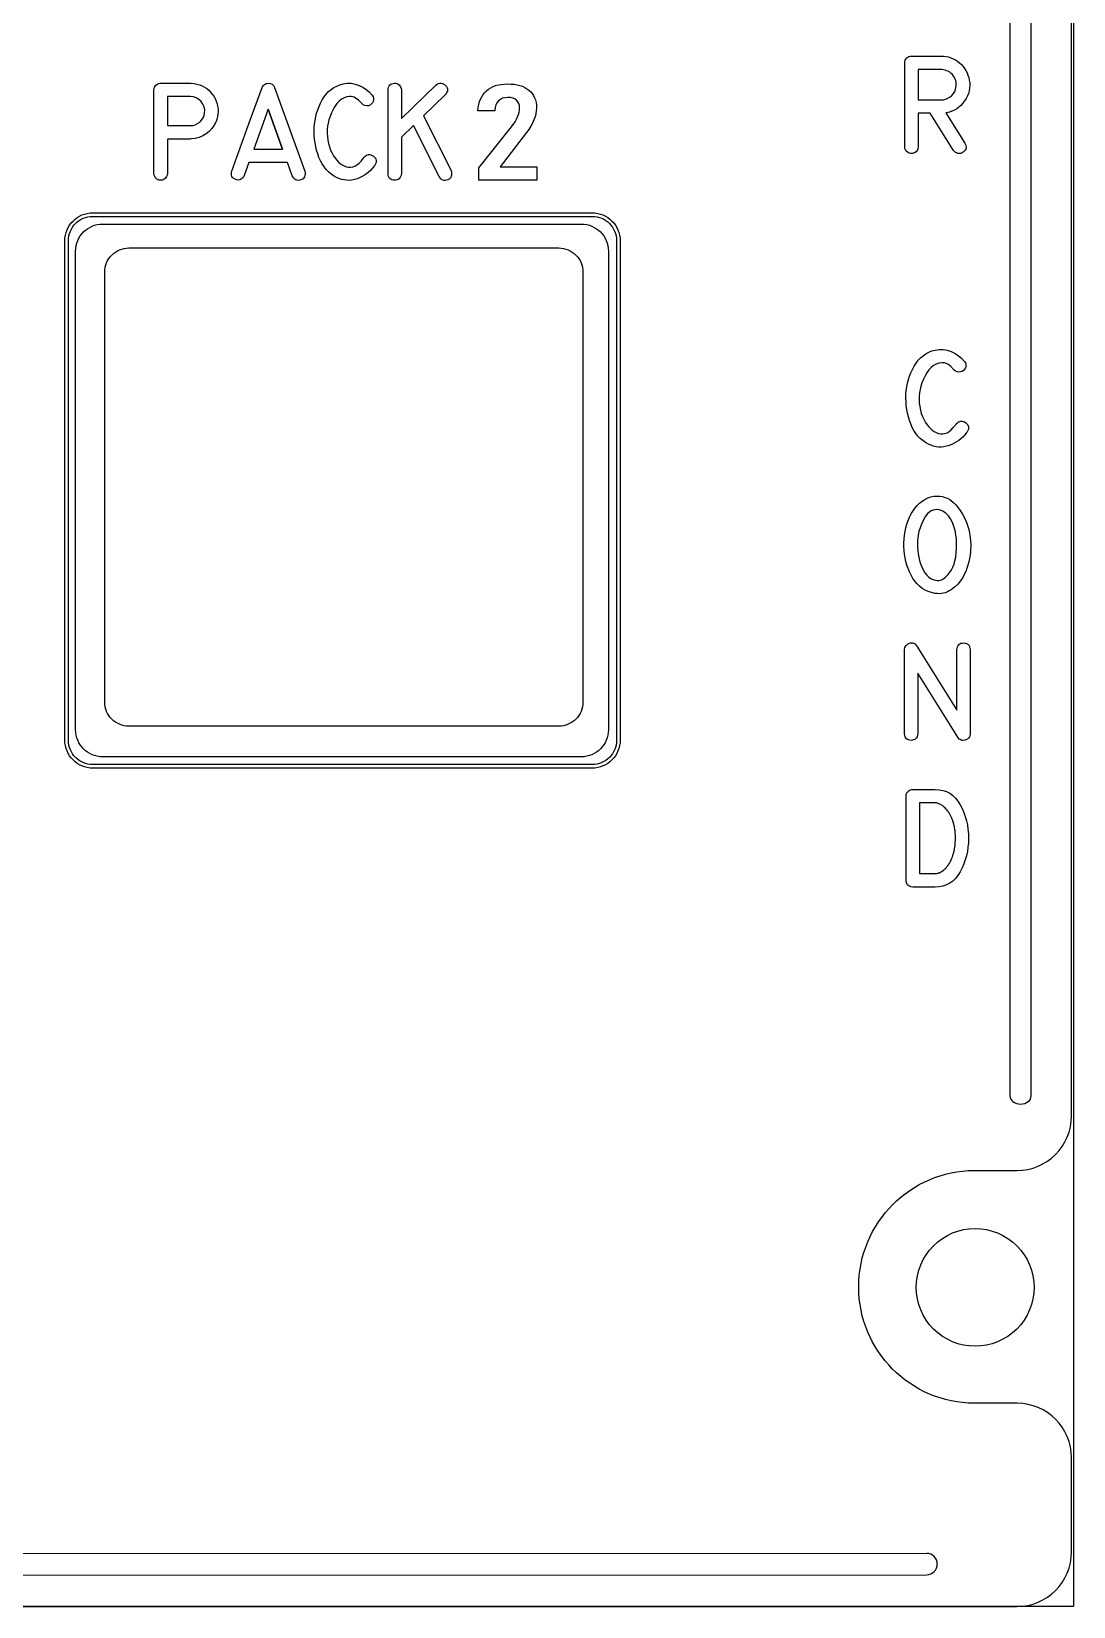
# Model space of a CAD drawing. Extents: x -1 to 333, y -1 to 144.
# Drawn here: x 288.7 to 332.7, y 31.6 to 98.2 of the extents above; entities that cross this region are included whole.
import ezdxf

# ---------------------------------------------------------------- set-up
doc = ezdxf.new("R2010")
doc.units = 0
for name, color, linetype in [('_BACKPANEL', 5, 'CONTINUOUS'), ('_ENGRAVING', 105, 'CONTINUOUS'), ('_TOPLAYER', 1, 'CONTINUOUS')]:
    doc.layers.add(name, color=color, linetype=linetype)

msp = doc.modelspace()

# ---------------------------------------------------------------- linework, layer by layer
at = {"layer": '_BACKPANEL'}
for points in [[(332.671, 144.363), (332.671, 139.666), (332.671, 130.272), (332.671, 120.878), (332.671, 41.031), (332.671, 31.637), (10.329, 31.637), (10.329, 41.031), (10.329, 120.878), (10.329, 130.272), (10.329, 139.666), (10.329, 144.363)], [(291.248, 90.348), (312.343, 90.348), (312.449, 90.343), (312.551, 90.327), (312.649, 90.302), (312.744, 90.267), (312.834, 90.224), (312.918, 90.173), (312.997, 90.114), (313.07, 90.048), (313.136, 89.975), (313.195, 89.896), (313.247, 89.811), (313.29, 89.721), (313.324, 89.627), (313.35, 89.528), (313.365, 89.426), (313.37, 89.32), (313.37, 68.225), (313.365, 68.12), (313.35, 68.018), (313.324, 67.919), (313.29, 67.825), (313.247, 67.735), (313.195, 67.65), (313.136, 67.571), (313.07, 67.498), (312.997, 67.432), (312.918, 67.373), (312.834, 67.322), (312.744, 67.278), (312.649, 67.244), (312.551, 67.219), (312.449, 67.203), (312.343, 67.198), (291.248, 67.198), (291.142, 67.203), (291.04, 67.219), (290.942, 67.244), (290.847, 67.278), (290.757, 67.322), (290.673, 67.373), (290.594, 67.432), (290.521, 67.498), (290.454, 67.571), (290.395, 67.65), (290.344, 67.735), (290.301, 67.825), (290.266, 67.919), (290.241, 68.018), (290.226, 68.12), (290.22, 68.225), (290.22, 89.32), (290.226, 89.426), (290.241, 89.528), (290.266, 89.627), (290.301, 89.721), (290.344, 89.811), (290.395, 89.896), (290.454, 89.975), (290.521, 90.048), (290.594, 90.114), (290.673, 90.173), (290.757, 90.224), (290.847, 90.267), (290.942, 90.302), (291.04, 90.327), (291.142, 90.343)]]:
    msp.add_lwpolyline(points, close=True, dxfattribs=at)
msp.add_lwpolyline([(328.515, 42.628, -0.414214), (326.027, 45.116, -0.414214), (328.515, 47.604, -0.414214), (331.003, 45.116, -0.414214)], format="xyb", close=True, dxfattribs=at)
at = {"layer": '_ENGRAVING'}
for points in [[(329.983, 122.574), (329.983, 53.206), (329.992, 53.136), (330.018, 53.07), (330.06, 53.011), (330.115, 52.959), (330.181, 52.917), (330.258, 52.885), (330.342, 52.865), (330.433, 52.857), (330.434, 52.857), (330.524, 52.865), (330.609, 52.885), (330.685, 52.917), (330.751, 52.96), (330.806, 53.011), (330.848, 53.07), (330.874, 53.136), (330.883, 53.206), (330.883, 122.574)], [(16.012, 32.965), (326.47, 32.98), (326.56, 32.989), (326.645, 33.015), (326.721, 33.057), (326.787, 33.112), (326.842, 33.179), (326.883, 33.256), (326.909, 33.34), (326.918, 33.431), (326.908, 33.521), (326.882, 33.606), (326.841, 33.682), (326.786, 33.748), (326.72, 33.803), (326.644, 33.845), (326.56, 33.871), (326.47, 33.88), (16.01, 33.865)]]:
    msp.add_lwpolyline(points, dxfattribs=at)
for points in [[(328.085, 93.439), (328.112, 93.383), (328.129, 93.329), (328.135, 93.278), (328.131, 93.229), (328.117, 93.183), (328.093, 93.138), (328.058, 93.096), (328.013, 93.057), (327.963, 93.028), (327.909, 93.011), (327.852, 93.005), (327.791, 93.01), (327.732, 93.026), (327.682, 93.052), (327.64, 93.089), (327.607, 93.135), (326.615, 94.701), (326.113, 94.701), (326.113, 93.286), (326.103, 93.204), (326.073, 93.135), (326.023, 93.078), (325.954, 93.033), (325.875, 93.006), (325.8, 93.002), (325.727, 93.021), (325.656, 93.063), (325.608, 93.107), (325.573, 93.16), (325.552, 93.219), (325.545, 93.286), (325.545, 96.839), (325.551, 96.895), (325.566, 96.947), (325.591, 96.995), (325.627, 97.038), (325.67, 97.074), (325.718, 97.1), (325.77, 97.115), (325.827, 97.121), (327.076, 97.121), (327.186, 97.116), (327.294, 97.103), (327.397, 97.08), (327.497, 97.049), (327.592, 97.009), (327.685, 96.959), (327.773, 96.901), (327.858, 96.834), (327.937, 96.76), (328.008, 96.681), (328.071, 96.597), (328.127, 96.509), (328.175, 96.416), (328.214, 96.318), (328.246, 96.215), (328.27, 96.107), (328.286, 95.99), (328.289, 95.875), (328.282, 95.761), (328.262, 95.65), (328.232, 95.54), (328.189, 95.433), (328.135, 95.327), (328.07, 95.223), (327.996, 95.125), (327.916, 95.038), (327.831, 94.96), (327.739, 94.893), (327.642, 94.835), (327.539, 94.788), (327.43, 94.751), (327.315, 94.724), (327.277, 94.718)], [(327.076, 95.266), (327.176, 95.274), (327.273, 95.298), (327.366, 95.337), (327.455, 95.391), (327.535, 95.458), (327.6, 95.535), (327.652, 95.621), (327.689, 95.717), (327.708, 95.793), (327.719, 95.868), (327.721, 95.941), (327.715, 96.012), (327.7, 96.081), (327.676, 96.148), (327.644, 96.213), (327.603, 96.277), (327.555, 96.336), (327.504, 96.388), (327.448, 96.433), (327.387, 96.471), (327.323, 96.502), (327.254, 96.526), (327.181, 96.543), (327.104, 96.553), (326.113, 96.553), (326.113, 95.266)], [(295.366, 95.972), (295.404, 95.972), (295.529, 95.958), (295.649, 95.934), (295.764, 95.9), (295.875, 95.856), (295.974, 95.804), (296.066, 95.743), (296.15, 95.675), (296.227, 95.599), (296.296, 95.516), (296.358, 95.424), (296.412, 95.325), (296.459, 95.218), (296.496, 95.107), (296.523, 94.997), (296.538, 94.888), (296.543, 94.779), (296.537, 94.671), (296.521, 94.564), (296.493, 94.458), (296.455, 94.352), (296.375, 94.194), (296.279, 94.054), (296.166, 93.932), (296.036, 93.829), (295.893, 93.744), (295.74, 93.681), (295.577, 93.639), (295.404, 93.617), (295.366, 93.615), (294.398, 93.615), (294.398, 92.157), (294.385, 92.091), (294.367, 92.034), (294.341, 91.985), (294.309, 91.946), (294.27, 91.915), (294.225, 91.893), (294.173, 91.879), (294.115, 91.875), (294.056, 91.879), (294.004, 91.893), (293.959, 91.915), (293.921, 91.946), (293.889, 91.985), (293.864, 92.034), (293.846, 92.091), (293.834, 92.157), (293.834, 95.692), (293.844, 95.751), (293.861, 95.803), (293.885, 95.848), (293.914, 95.886), (293.95, 95.918), (293.993, 95.943), (294.042, 95.961), (294.097, 95.972), (294.115, 95.972)], [(297.122, 92.261), (297.761, 94.025), (298.402, 95.788), (298.443, 95.868), (298.5, 95.925), (298.573, 95.96), (298.663, 95.972), (298.752, 95.961), (298.826, 95.927), (298.884, 95.869), (298.926, 95.788), (300.203, 92.251), (300.214, 92.184), (300.215, 92.123), (300.207, 92.068), (300.19, 92.019), (300.164, 91.977), (300.129, 91.941), (300.085, 91.911), (300.032, 91.887), (299.976, 91.872), (299.923, 91.867), (299.873, 91.872), (299.827, 91.888), (299.784, 91.914), (299.745, 91.951), (299.708, 91.998), (299.675, 92.055), (299.47, 92.627), (297.846, 92.627), (297.646, 92.069), (297.613, 92.011), (297.576, 91.964), (297.536, 91.928), (297.492, 91.902), (297.445, 91.886), (297.394, 91.882), (297.341, 91.888), (297.284, 91.904), (297.23, 91.929), (297.185, 91.959), (297.151, 91.995), (297.126, 92.037), (297.11, 92.084), (297.105, 92.138), (297.109, 92.196)], [(303.163, 92.515), (303.145, 92.489), (303.135, 92.475), (303.127, 92.463), (303.056, 92.374), (302.98, 92.291), (302.898, 92.216), (302.812, 92.146), (302.719, 92.084), (302.622, 92.028), (302.519, 91.979), (302.411, 91.936), (302.3, 91.903), (302.19, 91.881), (302.08, 91.87), (301.97, 91.872), (301.861, 91.885), (301.753, 91.909), (301.645, 91.945), (301.537, 91.993), (301.416, 92.061), (301.303, 92.14), (301.199, 92.23), (301.103, 92.33), (301.015, 92.442), (300.936, 92.564), (300.865, 92.697), (300.802, 92.841), (300.748, 92.992), (300.702, 93.143), (300.664, 93.297), (300.635, 93.451), (300.614, 93.607), (300.601, 93.765), (300.597, 93.924), (300.601, 94.085), (300.613, 94.244), (300.635, 94.401), (300.664, 94.554), (300.702, 94.703), (300.749, 94.85), (300.804, 94.993), (300.868, 95.133), (300.94, 95.27), (301.021, 95.399), (301.11, 95.515), (301.208, 95.618), (301.315, 95.709), (301.43, 95.787), (301.554, 95.853), (301.687, 95.906), (301.828, 95.946), (301.995, 95.971), (302.162, 95.969), (302.329, 95.939), (302.495, 95.881), (302.654, 95.802), (302.798, 95.709), (302.927, 95.602), (303.041, 95.48), (303.051, 95.466), (303.088, 95.404), (303.107, 95.34), (303.107, 95.273), (303.089, 95.203), (303.057, 95.138), (303.013, 95.087), (302.958, 95.049), (302.892, 95.024), (302.817, 95.015), (302.744, 95.027), (302.675, 95.061), (302.609, 95.116), (302.477, 95.252), (302.411, 95.304), (302.347, 95.347), (302.283, 95.379), (302.22, 95.402), (302.157, 95.414), (302.095, 95.416), (301.974, 95.399), (301.861, 95.359), (301.753, 95.297), (301.652, 95.212), (301.559, 95.109), (301.473, 94.993), (301.396, 94.863), (301.327, 94.72), (301.269, 94.572), (301.223, 94.429), (301.189, 94.291), (301.168, 94.158), (301.155, 94.011), (301.152, 93.865), (301.158, 93.718), (301.175, 93.57), (301.202, 93.425), (301.242, 93.284), (301.293, 93.148), (301.355, 93.015), (301.417, 92.907), (301.483, 92.809), (301.552, 92.721), (301.626, 92.644), (301.703, 92.578), (301.784, 92.523), (301.869, 92.478), (301.958, 92.444), (302.049, 92.424), (302.139, 92.423), (302.229, 92.439), (302.318, 92.474), (302.406, 92.527), (302.494, 92.597), (302.582, 92.686), (302.669, 92.793), (302.707, 92.845), (302.754, 92.891), (302.802, 92.926), (302.85, 92.949), (302.899, 92.96), (302.949, 92.96), (302.999, 92.947), (303.05, 92.924), (303.102, 92.888), (303.149, 92.846), (303.184, 92.803), (303.208, 92.758), (303.222, 92.713), (303.224, 92.665), (303.215, 92.617), (303.194, 92.567)], [(305.744, 95.896), (305.8, 95.932), (305.854, 95.957), (305.907, 95.971), (305.958, 95.974), (306.008, 95.966), (306.056, 95.948), (306.102, 95.918), (306.147, 95.877), (306.185, 95.83), (306.212, 95.783), (306.227, 95.736), (306.232, 95.687), (306.225, 95.638), (306.207, 95.589), (306.177, 95.539), (306.137, 95.488), (305.214, 94.598), (306.384, 92.281), (306.4, 92.213), (306.406, 92.151), (306.403, 92.094), (306.391, 92.043), (306.368, 91.997), (306.337, 91.957), (306.295, 91.922), (306.244, 91.893), (306.19, 91.872), (306.138, 91.862), (306.089, 91.862), (306.042, 91.874), (305.998, 91.896), (305.956, 91.929), (305.918, 91.972), (305.882, 92.027), (304.789, 94.19), (304.281, 93.697), (304.281, 92.151), (304.267, 92.085), (304.246, 92.028), (304.219, 91.98), (304.186, 91.94), (304.146, 91.91), (304.1, 91.888), (304.047, 91.876), (303.988, 91.872), (303.929, 91.877), (303.878, 91.891), (303.834, 91.913), (303.796, 91.943), (303.766, 91.982), (303.743, 92.03), (303.728, 92.086), (303.719, 92.151), (303.719, 95.688), (303.728, 95.753), (303.743, 95.81), (303.766, 95.858), (303.796, 95.898), (303.834, 95.929), (303.878, 95.951), (303.929, 95.966), (303.988, 95.971), (304.047, 95.968), (304.1, 95.955), (304.146, 95.934), (304.186, 95.903), (304.219, 95.863), (304.246, 95.814), (304.267, 95.755), (304.281, 95.688), (304.281, 94.482)], [(308.761, 95.943), (308.905, 95.939), (309.041, 95.927), (309.168, 95.906), (309.286, 95.878), (309.395, 95.841), (309.496, 95.795), (309.587, 95.742), (309.671, 95.68), (309.745, 95.612), (309.81, 95.536), (309.864, 95.452), (309.909, 95.362), (309.944, 95.264), (309.969, 95.159), (309.984, 95.047), (309.989, 94.927), (309.989, 94.919), (309.982, 94.802), (309.962, 94.68), (309.929, 94.554), (309.883, 94.423), (309.823, 94.29), (309.752, 94.156), (309.668, 94.021), (309.571, 93.886), (308.452, 92.443), (310.002, 92.443), (310.002, 91.875), (307.559, 91.875), (307.559, 92.396), (308.941, 94.135), (309.086, 94.347), (309.143, 94.45), (309.192, 94.551), (309.23, 94.649), (309.257, 94.743), (309.273, 94.832), (309.278, 94.916), (309.278, 94.927), (309.27, 95.029), (309.246, 95.117), (309.206, 95.193), (309.15, 95.257), (309.078, 95.306), (308.992, 95.342), (308.892, 95.363), (308.777, 95.37), (308.661, 95.361), (308.558, 95.335), (308.467, 95.291), (308.388, 95.229), (308.324, 95.152), (308.275, 95.059), (308.242, 94.949), (308.224, 94.824), (308.224, 94.805), (307.514, 94.805), (307.514, 94.824), (307.529, 94.956), (307.554, 95.079), (307.587, 95.194), (307.629, 95.302), (307.679, 95.401), (307.739, 95.493), (307.807, 95.577), (307.883, 95.653), (307.968, 95.721), (308.06, 95.78), (308.159, 95.83), (308.265, 95.871), (308.378, 95.902), (308.499, 95.925), (308.626, 95.939)], [(295.366, 95.408), (294.398, 95.408), (294.398, 94.182), (295.366, 94.182), (295.477, 94.191), (295.58, 94.22), (295.677, 94.267), (295.768, 94.334), (295.846, 94.414), (295.906, 94.505), (295.948, 94.604), (295.972, 94.714), (295.976, 94.848), (295.953, 94.973), (295.903, 95.09), (295.825, 95.199), (295.727, 95.29), (295.618, 95.356), (295.498, 95.395)], [(299.267, 93.189), (298.661, 94.87), (298.051, 93.189)], [(298.661, 94.87), (299.267, 93.189)], [(291.258, 90.501), (312.333, 90.501), (312.455, 90.495), (312.574, 90.477), (312.688, 90.448), (312.797, 90.408), (312.902, 90.358), (313, 90.298), (313.091, 90.23), (313.176, 90.153), (313.253, 90.069), (313.321, 89.977), (313.38, 89.879), (313.43, 89.775), (313.47, 89.665), (313.5, 89.551), (313.518, 89.433), (313.524, 89.311), (313.524, 68.235), (313.518, 68.113), (313.5, 67.995), (313.47, 67.88), (313.43, 67.771), (313.38, 67.667), (313.321, 67.569), (313.253, 67.477), (313.176, 67.393), (313.091, 67.316), (313, 67.247), (312.902, 67.188), (312.797, 67.138), (312.688, 67.098), (312.574, 67.069), (312.455, 67.051), (312.333, 67.045), (291.258, 67.045), (291.136, 67.051), (291.017, 67.069), (290.903, 67.098), (290.793, 67.138), (290.689, 67.188), (290.591, 67.247), (290.5, 67.316), (290.415, 67.393), (290.338, 67.477), (290.27, 67.569), (290.21, 67.667), (290.16, 67.771), (290.12, 67.88), (290.091, 67.995), (290.073, 68.113), (290.067, 68.235), (290.067, 89.311), (290.073, 89.433), (290.091, 89.551), (290.12, 89.665), (290.16, 89.775), (290.21, 89.879), (290.27, 89.977), (290.338, 90.069), (290.415, 90.153), (290.5, 90.23), (290.591, 90.298), (290.689, 90.358), (290.793, 90.408), (290.903, 90.448), (291.017, 90.477), (291.136, 90.495)], [(291.666, 90.023), (311.882, 90.023), (311.999, 90.017), (312.112, 90), (312.222, 89.972), (312.327, 89.933), (312.427, 89.885), (312.521, 89.828), (312.609, 89.763), (312.69, 89.689), (312.764, 89.608), (312.829, 89.52), (312.886, 89.426), (312.934, 89.326), (312.973, 89.221), (313.001, 89.112), (313.018, 88.998), (313.024, 88.881), (313.024, 68.665), (313.018, 68.548), (313.001, 68.434), (312.973, 68.325), (312.934, 68.22), (312.886, 68.12), (312.829, 68.025), (312.764, 67.938), (312.69, 67.857), (312.609, 67.783), (312.521, 67.717), (312.427, 67.66), (312.327, 67.612), (312.222, 67.574), (312.112, 67.546), (311.999, 67.529), (311.882, 67.523), (291.666, 67.523), (291.549, 67.529), (291.435, 67.546), (291.325, 67.574), (291.22, 67.612), (291.121, 67.66), (291.026, 67.717), (290.938, 67.783), (290.857, 67.857), (290.784, 67.938), (290.718, 68.025), (290.661, 68.12), (290.613, 68.22), (290.575, 68.325), (290.547, 68.434), (290.53, 68.548), (290.524, 68.665), (290.524, 88.881), (290.53, 88.998), (290.547, 89.112), (290.575, 89.221), (290.613, 89.326), (290.661, 89.426), (290.718, 89.52), (290.784, 89.608), (290.857, 89.689), (290.938, 89.763), (291.026, 89.828), (291.121, 89.885), (291.22, 89.933), (291.325, 89.972), (291.435, 90), (291.549, 90.017)], [(328.181, 81.255), (328.163, 81.228), (328.153, 81.214), (328.145, 81.202), (328.074, 81.113), (327.997, 81.03), (327.914, 80.953), (327.827, 80.884), (327.734, 80.821), (327.635, 80.765), (327.531, 80.715), (327.422, 80.672), (327.311, 80.639), (327.199, 80.617), (327.089, 80.607), (326.978, 80.608), (326.868, 80.621), (326.758, 80.645), (326.649, 80.682), (326.54, 80.73), (326.419, 80.798), (326.305, 80.877), (326.2, 80.967), (326.103, 81.069), (326.014, 81.181), (325.934, 81.304), (325.863, 81.438), (325.799, 81.582), (325.745, 81.733), (325.698, 81.886), (325.66, 82.04), (325.631, 82.195), (325.609, 82.352), (325.597, 82.511), (325.592, 82.671), (325.596, 82.832), (325.609, 82.993), (325.63, 83.15), (325.66, 83.304), (325.698, 83.454), (325.745, 83.602), (325.801, 83.746), (325.865, 83.886), (325.938, 84.024), (326.02, 84.153), (326.11, 84.27), (326.209, 84.374), (326.317, 84.465), (326.433, 84.544), (326.558, 84.61), (326.692, 84.663), (326.834, 84.703), (327.003, 84.729), (327.171, 84.726), (327.34, 84.696), (327.508, 84.638), (327.668, 84.559), (327.813, 84.465), (327.944, 84.357), (328.059, 84.235), (328.069, 84.221), (328.106, 84.159), (328.125, 84.094), (328.125, 84.027), (328.107, 83.956), (328.074, 83.891), (328.03, 83.839), (327.975, 83.801), (327.908, 83.776), (327.832, 83.767), (327.759, 83.779), (327.689, 83.813), (327.622, 83.869), (327.489, 84.005), (327.423, 84.058), (327.358, 84.101), (327.293, 84.134), (327.229, 84.156), (327.166, 84.168), (327.104, 84.17), (326.982, 84.153), (326.867, 84.113), (326.759, 84.05), (326.657, 83.965), (326.563, 83.862), (326.477, 83.745), (326.399, 83.615), (326.329, 83.471), (326.27, 83.322), (326.224, 83.179), (326.19, 83.04), (326.168, 82.906), (326.155, 82.759), (326.152, 82.611), (326.159, 82.463), (326.176, 82.315), (326.203, 82.169), (326.243, 82.028), (326.294, 81.89), (326.358, 81.757), (326.42, 81.648), (326.486, 81.55), (326.556, 81.462), (326.63, 81.385), (326.708, 81.318), (326.79, 81.262), (326.876, 81.217), (326.966, 81.183), (327.057, 81.163), (327.148, 81.162), (327.239, 81.178), (327.329, 81.213), (327.418, 81.266), (327.507, 81.337), (327.595, 81.427), (327.683, 81.534), (327.721, 81.586), (327.768, 81.633), (327.817, 81.668), (327.866, 81.691), (327.915, 81.702), (327.965, 81.701), (328.016, 81.689), (328.068, 81.665), (328.12, 81.63), (328.167, 81.587), (328.203, 81.544), (328.227, 81.499), (328.24, 81.453), (328.243, 81.405), (328.233, 81.356), (328.213, 81.306)], [(328.18, 77.349), (328.258, 77.068), (328.307, 76.782), (328.328, 76.49), (328.32, 76.193), (328.305, 76.045), (328.282, 75.9), (328.252, 75.758), (328.215, 75.62), (328.17, 75.485), (328.118, 75.353), (328.058, 75.225), (327.991, 75.099), (327.893, 74.951), (327.779, 74.815), (327.649, 74.69), (327.502, 74.576), (327.424, 74.527), (327.343, 74.486), (327.261, 74.454), (327.176, 74.431), (327.09, 74.417), (327.002, 74.411), (326.911, 74.414), (326.819, 74.426), (326.671, 74.459), (326.532, 74.505), (326.402, 74.565), (326.281, 74.638), (326.168, 74.724), (326.065, 74.823), (325.971, 74.935), (325.886, 75.061), (325.809, 75.195), (325.741, 75.333), (325.682, 75.475), (325.631, 75.62), (325.589, 75.769), (325.555, 75.922), (325.531, 76.078), (325.514, 76.238), (325.507, 76.4), (325.508, 76.561), (325.517, 76.72), (325.535, 76.879), (325.561, 77.036), (325.595, 77.193), (325.638, 77.348), (325.689, 77.502), (325.749, 77.651), (325.817, 77.789), (325.893, 77.917), (325.978, 78.034), (326.07, 78.14), (326.171, 78.236), (326.281, 78.322), (326.398, 78.397), (326.518, 78.457), (326.641, 78.5), (326.767, 78.525), (326.895, 78.534), (327.016, 78.528), (327.131, 78.511), (327.241, 78.481), (327.344, 78.441), (327.443, 78.388), (327.535, 78.324), (327.622, 78.248), (327.703, 78.161), (327.851, 77.97), (327.979, 77.771), (328.089, 77.565)], [(326.911, 77.963), (326.821, 77.957), (326.737, 77.938), (326.659, 77.907), (326.586, 77.863), (326.519, 77.807), (326.457, 77.739), (326.401, 77.658), (326.351, 77.565), (326.265, 77.373), (326.196, 77.196), (326.145, 77.033), (326.111, 76.885), (326.085, 76.658), (326.083, 76.388), (326.092, 76.243), (326.109, 76.098), (326.134, 75.955), (326.167, 75.812), (326.209, 75.673), (326.26, 75.542), (326.32, 75.417), (326.39, 75.299), (326.47, 75.195), (326.562, 75.11), (326.665, 75.044), (326.78, 74.997), (326.85, 74.979), (326.916, 74.971), (326.981, 74.971), (327.043, 74.98), (327.102, 74.999), (327.159, 75.026), (327.214, 75.063), (327.266, 75.108), (327.362, 75.21), (327.445, 75.315), (327.516, 75.423), (327.575, 75.534), (327.624, 75.658), (327.664, 75.801), (327.697, 75.962), (327.72, 76.141), (327.734, 76.329), (327.736, 76.517), (327.725, 76.704), (327.702, 76.892), (327.667, 77.075), (327.618, 77.248), (327.555, 77.413), (327.478, 77.568), (327.386, 77.704), (327.333, 77.762), (327.276, 77.814), (327.215, 77.858), (327.149, 77.896), (327.078, 77.927), (327.004, 77.951)], [(328.306, 68.498), (328.293, 68.402), (328.277, 68.361), (328.255, 68.325), (328.226, 68.294), (328.191, 68.267), (328.102, 68.229), (328.005, 68.215), (327.962, 68.219), (327.921, 68.23), (327.882, 68.249), (327.847, 68.275), (327.785, 68.349), (326.096, 71.057), (326.096, 68.498), (326.082, 68.432), (326.062, 68.374), (326.035, 68.326), (326.003, 68.286), (325.964, 68.256), (325.919, 68.234), (325.868, 68.22), (325.811, 68.216), (325.754, 68.22), (325.704, 68.234), (325.659, 68.256), (325.621, 68.286), (325.588, 68.326), (325.562, 68.374), (325.543, 68.432), (325.529, 68.498), (325.529, 72.049), (325.554, 72.144), (325.598, 72.222), (325.661, 72.282), (325.743, 72.324), (325.788, 72.337), (325.831, 72.341), (325.872, 72.338), (325.912, 72.326), (325.949, 72.307), (325.985, 72.279), (326.05, 72.2), (327.739, 69.487), (327.739, 72.049), (327.752, 72.116), (327.771, 72.174), (327.798, 72.224), (327.831, 72.264), (327.871, 72.295), (327.918, 72.317), (327.971, 72.33), (328.031, 72.333), (328.091, 72.328), (328.144, 72.314), (328.189, 72.292), (328.227, 72.261), (328.258, 72.221), (328.281, 72.172), (328.297, 72.115), (328.306, 72.049)], [(325.88, 66.143), (326.827, 66.143), (326.998, 66.133), (327.158, 66.103), (327.307, 66.052), (327.444, 65.982), (327.571, 65.891), (327.687, 65.781), (327.791, 65.65), (327.885, 65.499), (327.967, 65.336), (328.039, 65.169), (328.099, 64.999), (328.149, 64.824), (328.187, 64.645), (328.215, 64.462), (328.231, 64.275), (328.237, 64.084), (328.231, 63.893), (328.214, 63.706), (328.187, 63.523), (328.148, 63.344), (328.099, 63.169), (328.038, 62.998), (327.966, 62.831), (327.884, 62.668), (327.79, 62.517), (327.685, 62.386), (327.57, 62.276), (327.443, 62.185), (327.305, 62.115), (327.157, 62.065), (326.997, 62.035), (326.827, 62.024), (325.88, 62.024), (325.884, 62.024), (325.88, 62.024), (325.807, 62.037), (325.716, 62.072), (325.68, 62.099), (325.651, 62.13), (325.628, 62.167), (325.612, 62.209), (325.6, 62.31), (325.598, 62.31), (325.6, 65.861), (325.598, 65.877), (325.606, 65.931), (325.623, 65.98), (325.65, 66.025), (325.686, 66.065), (325.729, 66.099), (325.775, 66.123), (325.827, 66.138), (325.882, 66.143)], [(326.827, 62.592), (326.835, 62.592), (326.845, 62.592), (326.852, 62.593), (326.861, 62.594), (326.87, 62.595), (326.881, 62.596), (326.889, 62.597), (326.899, 62.598), (326.907, 62.599), (326.917, 62.6), (326.933, 62.604), (326.942, 62.607), (326.952, 62.612), (326.961, 62.613), (326.972, 62.616), (326.98, 62.618), (326.99, 62.622), (327.008, 62.63), (327.028, 62.638), (327.036, 62.641), (327.046, 62.646), (327.062, 62.656), (327.082, 62.666), (327.09, 62.671), (327.1, 62.678), (327.118, 62.69), (327.128, 62.695), (327.139, 62.702), (327.147, 62.708), (327.157, 62.716), (327.165, 62.721), (327.175, 62.728), (327.195, 62.744), (327.211, 62.76), (327.219, 62.768), (327.229, 62.779), (327.237, 62.787), (327.247, 62.797), (327.265, 62.813), (327.273, 62.821), (327.283, 62.831), (327.291, 62.84), (327.301, 62.851), (327.318, 62.871), (327.336, 62.893), (327.352, 62.915), (327.36, 62.926), (327.37, 62.937), (327.377, 62.949), (327.386, 62.962), (327.393, 62.975), (327.402, 62.988), (327.418, 63.012), (327.425, 63.025), (327.434, 63.038), (327.441, 63.051), (327.45, 63.064), (327.462, 63.09), (327.469, 63.104), (327.478, 63.12), (327.485, 63.133), (327.495, 63.149), (327.5, 63.163), (327.507, 63.179), (327.521, 63.209), (327.535, 63.241), (327.54, 63.256), (327.547, 63.273), (327.552, 63.289), (327.559, 63.307), (327.569, 63.34), (327.574, 63.356), (327.581, 63.374), (327.591, 63.408), (327.603, 63.442), (327.606, 63.459), (327.611, 63.478), (327.615, 63.495), (327.621, 63.515), (327.624, 63.53), (327.629, 63.549), (327.635, 63.587), (327.638, 63.604), (327.643, 63.623), (327.645, 63.64), (327.649, 63.659), (327.655, 63.698), (327.658, 63.716), (327.663, 63.736), (327.667, 63.774), (327.668, 63.791), (327.671, 63.812), (327.676, 63.85), (327.678, 63.889), (327.68, 63.929), (327.682, 63.967), (327.683, 63.986), (327.686, 64.007), (327.687, 64.024), (327.688, 64.045), (327.688, 64.064), (327.688, 64.084), (327.688, 64.103), (327.688, 64.122), (327.687, 64.141), (327.686, 64.162), (327.686, 64.18), (327.686, 64.2), (327.682, 64.24), (327.68, 64.277), (327.676, 64.319), (327.673, 64.355), (327.669, 64.393), (327.666, 64.411), (327.665, 64.431), (327.657, 64.47), (327.653, 64.487), (327.651, 64.506), (327.645, 64.544), (327.639, 64.582), (327.629, 64.619), (327.623, 64.653), (327.617, 64.67), (327.613, 64.689), (327.607, 64.706), (327.603, 64.725), (327.593, 64.759), (327.583, 64.793), (327.576, 64.809), (327.571, 64.826), (327.559, 64.86), (327.547, 64.892), (327.54, 64.907), (327.535, 64.924), (327.527, 64.938), (327.521, 64.954), (327.507, 64.984), (327.495, 65.013), (327.48, 65.043), (327.472, 65.056), (327.466, 65.069), (327.45, 65.097), (327.434, 65.123), (327.425, 65.136), (327.418, 65.149), (327.402, 65.174), (327.394, 65.186), (327.388, 65.198), (327.354, 65.244), (327.322, 65.288), (327.285, 65.328), (327.249, 65.367), (327.215, 65.401), (327.177, 65.431), (327.139, 65.461), (327.1, 65.487), (327.064, 65.509), (327.028, 65.527), (326.99, 65.542), (326.952, 65.556), (326.933, 65.561), (326.917, 65.568), (326.881, 65.574), (326.845, 65.576), (326.835, 65.576), (326.827, 65.576), (326.163, 65.576), (326.163, 62.592)]]:
    msp.add_lwpolyline(points, close=True, dxfattribs=at)
at = {"layer": '_TOPLAYER'}
msp.add_lwpolyline([(244.559, 31.637), (330.281, 31.637), (330.517, 31.649), (330.746, 31.684), (330.967, 31.741), (331.179, 31.819), (331.381, 31.916), (331.571, 32.032), (331.748, 32.165), (331.912, 32.314), (332.061, 32.477), (332.194, 32.655), (332.31, 32.845), (332.407, 33.047), (332.485, 33.259), (332.541, 33.48), (332.576, 33.709), (332.588, 33.945), (332.588, 37.925), (332.575, 38.159), (332.539, 38.387), (332.481, 38.606), (332.403, 38.816), (332.306, 39.017), (332.191, 39.205), (332.059, 39.382), (331.911, 39.545), (331.749, 39.693), (331.573, 39.825), (331.384, 39.94), (331.184, 40.037), (330.973, 40.115), (330.754, 40.173), (330.526, 40.209), (330.292, 40.222), (328.486, 40.222), (328.235, 40.229), (327.987, 40.248), (327.742, 40.279), (327.501, 40.323), (327.265, 40.378), (327.033, 40.445), (326.806, 40.522), (326.584, 40.611), (326.367, 40.709), (326.156, 40.818), (325.952, 40.937), (325.753, 41.065), (325.562, 41.203), (325.377, 41.349), (325.2, 41.504), (325.03, 41.667), (324.868, 41.838), (324.714, 42.017), (324.569, 42.202), (324.433, 42.395), (324.306, 42.595), (324.188, 42.8), (324.08, 43.012), (323.982, 43.23), (323.895, 43.452), (323.818, 43.68), (323.752, 43.913), (323.697, 44.15), (323.654, 44.391), (323.623, 44.636), (323.604, 44.885), (323.598, 45.136), (323.604, 45.388), (323.623, 45.636), (323.654, 45.881), (323.697, 46.123), (323.752, 46.36), (323.818, 46.592), (323.895, 46.82), (323.982, 47.043), (324.08, 47.261), (324.188, 47.473), (324.306, 47.678), (324.433, 47.878), (324.569, 48.071), (324.714, 48.257), (324.868, 48.435), (325.03, 48.606), (325.2, 48.769), (325.377, 48.924), (325.562, 49.071), (325.753, 49.208), (325.952, 49.336), (326.156, 49.455), (326.367, 49.564), (326.584, 49.663), (326.806, 49.751), (327.033, 49.829), (327.265, 49.896), (327.501, 49.951), (327.742, 49.994), (327.987, 50.026), (328.235, 50.045), (328.486, 50.051), (330.281, 50.051), (330.517, 50.063), (330.746, 50.098), (330.967, 50.155), (331.179, 50.233), (331.381, 50.33), (331.571, 50.445), (331.748, 50.578), (331.912, 50.727), (332.061, 50.891), (332.194, 51.069), (332.31, 51.259), (332.407, 51.461), (332.485, 51.673), (332.541, 51.894), (332.576, 52.123), (332.588, 52.359), (332.588, 54.662), (332.588, 123.64)], dxfattribs=at)
msp.add_lwpolyline([(292.778, 89.016), (310.928, 89.016), (311.033, 89.011), (311.135, 88.996), (311.233, 88.97), (311.327, 88.936), (311.417, 88.893), (311.502, 88.842), (311.58, 88.783), (311.653, 88.717), (311.719, 88.644), (311.778, 88.565), (311.829, 88.481), (311.872, 88.391), (311.907, 88.297), (311.932, 88.198), (311.948, 88.096), (311.953, 87.991), (311.953, 69.842), (311.948, 69.737), (311.932, 69.635), (311.907, 69.536), (311.872, 69.442), (311.829, 69.352), (311.778, 69.268), (311.719, 69.189), (311.653, 69.116), (311.58, 69.05), (311.502, 68.991), (311.417, 68.94), (311.327, 68.897), (311.233, 68.862), (311.135, 68.837), (311.033, 68.822), (310.928, 68.816), (292.778, 68.816), (292.673, 68.822), (292.571, 68.837), (292.473, 68.862), (292.378, 68.897), (292.289, 68.94), (292.204, 68.991), (292.125, 69.05), (292.052, 69.116), (291.986, 69.189), (291.927, 69.268), (291.876, 69.352), (291.833, 69.442), (291.799, 69.536), (291.774, 69.635), (291.758, 69.737), (291.753, 69.842), (291.753, 87.991), (291.758, 88.096), (291.774, 88.198), (291.799, 88.297), (291.833, 88.391), (291.876, 88.481), (291.927, 88.565), (291.986, 88.644), (292.052, 88.717), (292.125, 88.783), (292.204, 88.842), (292.289, 88.893), (292.378, 88.936), (292.473, 88.97), (292.571, 88.996), (292.673, 89.011)], close=True, dxfattribs=at)

doc.saveas('drawing.dxf')
